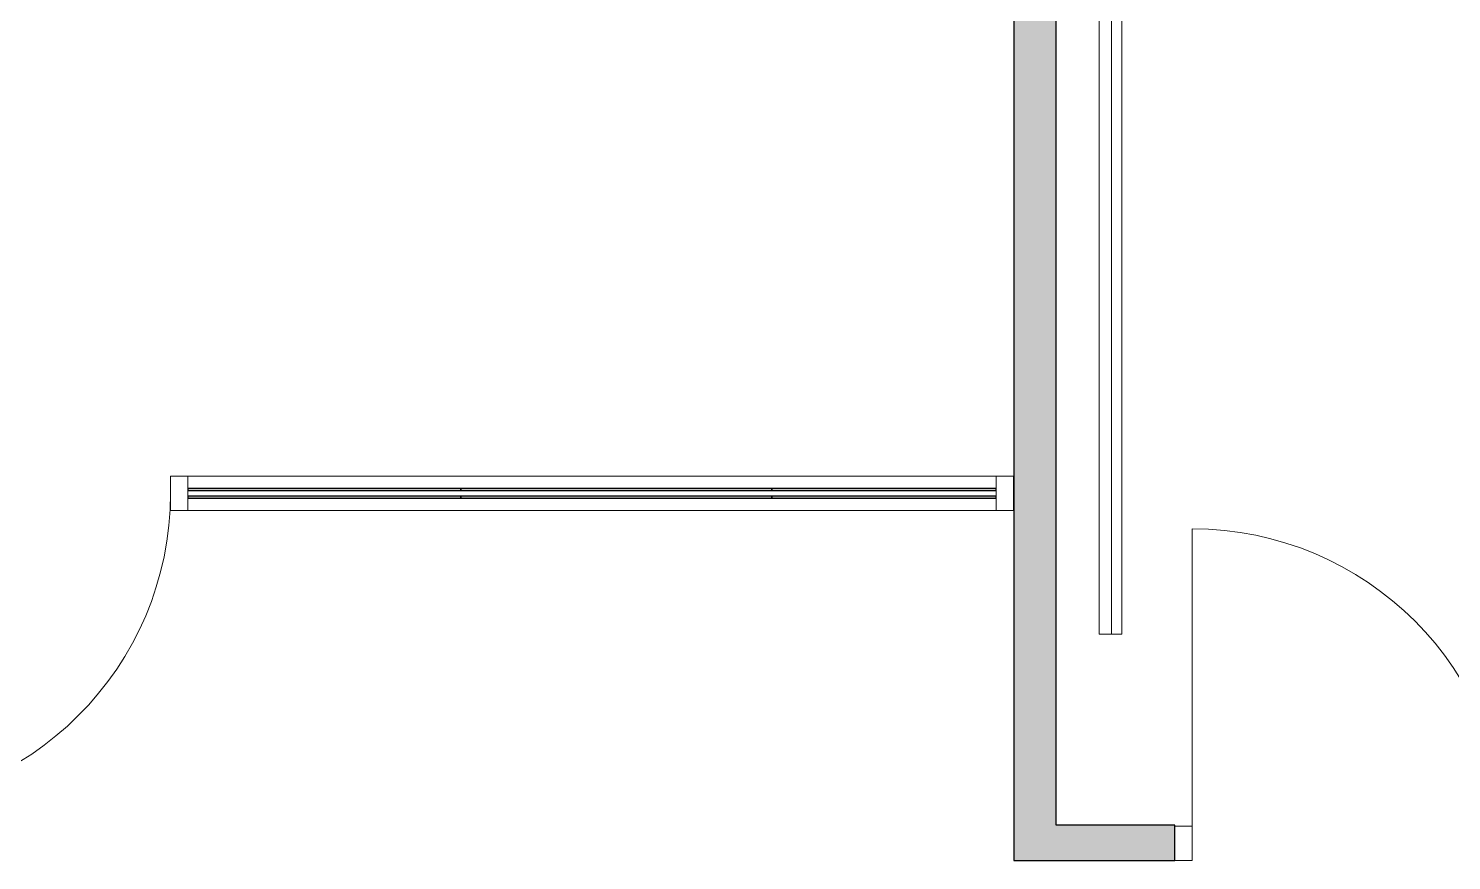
# Model space of a CAD drawing. Header units: millimetres. Extents: x 155927 to 326028, y -36033 to 97293.
# Drawn here: x 213202 to 217319, y 15108 to 17516 of the extents above; entities that cross this region are included whole.
import ezdxf

# ---------------------------------------------------------------- set-up
doc = ezdxf.new("R2010")
doc.units = ezdxf.units.MM
doc.header["$MEASUREMENT"] = 0
for name, color, linetype, lineweight in [('A-DOOR', 4, 'CONTINUOUS', 9), ('A-GLAZ-CURT', 7, 'CONTINUOUS', 9), ('A-GLAZ-CWMG', 7, 'CONTINUOUS', 9), ('A-WALL', 7, 'CONTINUOUS', 9), ('A-WALL-PATT', 7, 'CONTINUOUS', 9), ('I-FURN', 8, 'CONTINUOUS', 9), ('I-WALL', 7, 'CONTINUOUS', 9)]:
    doc.layers.add(name, color=color, linetype=linetype, lineweight=lineweight)

msp = doc.modelspace()

# ---------------------------------------------------------------- hatches: boundary and pattern name
at = {"layer": 'A-GLAZ-CURT'}
h = msp.add_hatch(color=256, dxfattribs=at)
h.paths.add_polyline_path([(214452.9, 16156.6), (214452.9, 16162.6), (213662.9, 16162.6), (213662.9, 16156.6), (214272.1, 16156.6)], flags=0)
h.paths.add_polyline_path([(213662.9, 16178.6), (214452.9, 16178.6), (214452.9, 16184.6), (213662.9, 16184.6)], flags=0)
h = msp.add_hatch(color=256, dxfattribs=at)
h.paths.add_polyline_path([(214452.9, 16184.6), (214452.9, 16178.6), (215352.9, 16178.6), (215352.9, 16184.6), (214854.3, 16184.6)], flags=0)
h.paths.add_polyline_path([(214452.9, 16162.6), (214452.9, 16156.6), (215352.9, 16156.6), (215352.9, 16162.6), (214854.3, 16162.6)], flags=0)
h = msp.add_hatch(color=256, dxfattribs=at)
h.paths.add_polyline_path([(216001.8, 16156.6), (216001.8, 16162.6), (215352.9, 16162.6), (215352.9, 16156.6), (215711.9, 16156.6)], flags=0)
h.paths.add_polyline_path([(215352.9, 16178.6), (216001.8, 16178.6), (216001.8, 16184.6), (215352.9, 16184.6)], flags=0)
at = {"layer": 'A-WALL-PATT'}
for points in [[(216052.8, 15107.6), (216174.8, 15107.6), (216174.8, 26907.6), (216052.8, 26907.6), (216052.8, 16376.6)], [(216519, 15107.6), (216519, 15209.6), (216174.8, 15209.6), (216174.8, 15107.6)]]:
    msp.add_hatch(color=256, dxfattribs=at).paths.add_polyline_path(points, flags=0)

# ---------------------------------------------------------------- linework, layer by layer
at = {"layer": 'A-DOOR', "lineweight": 20}
msp.add_line((216569, 15157.6), (216569, 16067.6), dxfattribs=at)
at = {"layer": 'A-DOOR'}
for centre, start, end in [((212702.9, 16170.6), 270, 0), ((216569, 15157.6), 0, 90)]:
    msp.add_arc(centre, 910, start, end, dxfattribs=at)
at = {"layer": 'A-GLAZ-CURT', "lineweight": 30}
for p, q in [((214452.9, 16184.6), (213662.9, 16184.6)), ((213662.9, 16184.6), (213662.9, 16178.6)), ((214452.9, 16178.6), (214452.9, 16184.6)), ((215352.9, 16184.6), (214452.9, 16184.6)), ((214452.9, 16184.6), (214452.9, 16178.6)), ((215352.9, 16178.6), (215352.9, 16184.6)), ((216001.8, 16184.6), (215352.9, 16184.6)), ((215352.9, 16184.6), (215352.9, 16178.6)), ((216001.8, 16178.6), (216001.8, 16184.6)), ((213662.9, 16178.6), (214452.9, 16178.6)), ((214452.9, 16162.6), (213662.9, 16162.6)), ((213662.9, 16162.6), (213662.9, 16156.6)), ((213662.9, 16156.6), (214452.9, 16156.6)), ((214452.9, 16178.6), (215352.9, 16178.6)), ((214452.9, 16156.6), (214452.9, 16162.6)), ((215352.9, 16162.6), (214452.9, 16162.6)), ((214452.9, 16162.6), (214452.9, 16156.6)), ((214452.9, 16156.6), (215352.9, 16156.6)), ((215352.9, 16178.6), (216001.8, 16178.6)), ((215352.9, 16156.6), (215352.9, 16162.6)), ((216001.8, 16162.6), (215352.9, 16162.6)), ((215352.9, 16162.6), (215352.9, 16156.6)), ((215352.9, 16156.6), (216001.8, 16156.6)), ((216001.8, 16156.6), (216001.8, 16162.6))]:
    msp.add_line(p, q, dxfattribs=at)
at = {"layer": 'A-GLAZ-CWMG', "lineweight": 20, "extrusion": (0, 0, -1)}
for p, q in [((213662.9, 16220.6), (213612.9, 16220.6)), ((213612.9, 16220.6), (213612.9, 16120.6)), ((213662.9, 16120.6), (213662.9, 16220.6)), ((216051.8, 16220.6), (216001.8, 16220.6)), ((216001.8, 16220.6), (216001.8, 16120.6)), ((216051.8, 16120.6), (216051.8, 16220.6)), ((213612.9, 16120.6), (213662.9, 16120.6)), ((216001.8, 16120.6), (216051.8, 16120.6))]:
    msp.add_line(p, q, dxfattribs=at)
at = {"layer": 'A-GLAZ-CWMG'}
for p, q in [((214452.9, 16220.6), (213662.9, 16220.6)), ((215352.9, 16220.6), (214452.9, 16220.6)), ((216001.8, 16220.6), (215352.9, 16220.6)), ((214452.9, 16120.6), (213662.9, 16120.6)), ((215352.9, 16120.6), (214452.9, 16120.6)), ((216001.8, 16120.6), (215352.9, 16120.6))]:
    msp.add_line(p, q, dxfattribs=at)
at = {"layer": 'A-GLAZ-CWMG', "lineweight": 20}
for p, q in [((216569, 15207.6), (216519, 15207.6)), ((216519, 15207.6), (216519, 15107.6)), ((216569, 15107.6), (216569, 15207.6)), ((216519, 15107.6), (216569, 15107.6))]:
    msp.add_line(p, q, dxfattribs=at)
at = {"layer": 'A-WALL', "lineweight": 30}
for p, q in [((216052.8, 25785.6), (216052.8, 15107.6)), ((216174.8, 15209.6), (216174.8, 20956.6)), ((216052.8, 15107.6), (216174.8, 15107.6))]:
    msp.add_line(p, q, dxfattribs=at)
at = {"layer": 'I-FURN'}
for p, q in [((216300.1, 19362.5), (216300.1, 15762.5)), ((216335.1, 15762.5), (216335.1, 19362.5)), ((216335.1, 15762.5), (216335.1, 19362.5)), ((216365.1, 19362.5), (216365.1, 15762.5)), ((216300.1, 15762.5), (216335.1, 15762.5)), ((216365.1, 15762.5), (216335.1, 15762.5))]:
    msp.add_line(p, q, dxfattribs=at)
at = {"layer": 'I-WALL', "lineweight": 30}
for p, q in [((216519, 15209.6), (216174.8, 15209.6)), ((216519, 15107.6), (216519, 15209.6)), ((216174.8, 15107.6), (216519, 15107.6))]:
    msp.add_line(p, q, dxfattribs=at)

doc.saveas('drawing.dxf')
